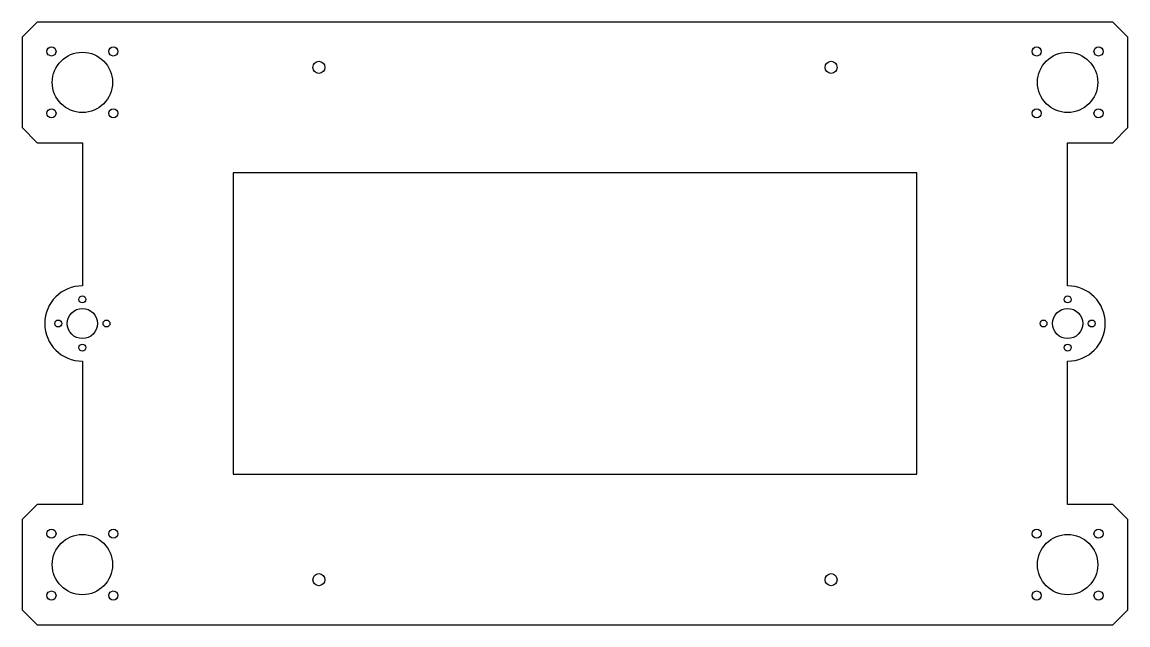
# Model space of a CAD drawing. Header units: millimetres. Extents: x 33 to 400, y 64 to 264.
import ezdxf

# ---------------------------------------------------------------- set-up
doc = ezdxf.new("R2010")
doc.units = ezdxf.units.MM

msp = doc.modelspace()

# ---------------------------------------------------------------- linework, layer by layer
at = {"color": 7, "linetype": 'Continuous', "lineweight": 25}
for p, q in [((38.06, 263.72), (33.06, 258.72)), ((395.06, 263.72), (38.06, 263.72)), ((400.06, 258.72), (395.06, 263.72)), ((33.06, 258.72), (33.06, 228.72)), ((400.06, 228.72), (400.06, 258.72)), ((33.06, 228.72), (38.06, 223.72)), ((395.06, 223.72), (400.06, 228.72)), ((38.06, 223.72), (53.06, 223.72)), ((53.06, 223.72), (53.06, 176.22)), ((380.06, 176.22), (380.06, 223.72)), ((380.06, 223.72), (395.06, 223.72)), ((330.06, 213.72), (103.06, 213.72)), ((103.06, 213.72), (103.06, 113.72)), ((330.06, 113.72), (330.06, 213.72)), ((53.06, 151.22), (53.06, 103.72)), ((380.06, 103.72), (380.06, 151.22)), ((103.06, 113.72), (330.06, 113.72)), ((38.06, 103.72), (33.06, 98.72)), ((53.06, 103.72), (38.06, 103.72)), ((395.06, 103.72), (380.06, 103.72)), ((400.06, 98.72), (395.06, 103.72)), ((33.06, 98.72), (33.06, 68.72)), ((400.06, 68.72), (400.06, 98.72)), ((33.06, 68.72), (38.06, 63.72)), ((395.06, 63.72), (400.06, 68.72)), ((38.06, 63.72), (395.06, 63.72))]:
    msp.add_line(p, q, dxfattribs=at)
for centre, radius in [((42.81, 253.98), 1.5), ((53.06, 243.72), 10), ((63.31, 253.98), 1.5), ((369.81, 253.98), 1.5), ((380.06, 243.72), 10), ((390.31, 253.98), 1.5), ((131.56, 248.72), 2), ((301.56, 248.72), 2), ((42.81, 233.47), 1.5), ((63.31, 233.47), 1.5), ((369.81, 233.47), 1.5), ((390.31, 233.47), 1.5), ((53.06, 171.72), 1.15), ((380.06, 171.72), 1.15), ((53.06, 163.72), 5), ((380.06, 163.72), 5), ((45.06, 163.72), 1.15), ((61.06, 163.72), 1.15), ((372.06, 163.72), 1.15), ((388.06, 163.72), 1.15), ((53.06, 155.72), 1.15), ((380.06, 155.72), 1.15), ((42.81, 93.98), 1.5), ((63.31, 93.98), 1.5), ((369.81, 93.98), 1.5), ((390.31, 93.98), 1.5), ((53.06, 83.72), 10), ((380.06, 83.72), 10), ((131.56, 78.72), 2), ((301.56, 78.72), 2), ((42.81, 73.47), 1.5), ((63.31, 73.47), 1.5), ((369.81, 73.47), 1.5), ((390.31, 73.47), 1.5)]:
    msp.add_circle(centre, radius, dxfattribs=at)
for centre, start, end in [((53.06, 163.72), 90, 270), ((380.06, 163.72), 270, 90)]:
    msp.add_arc(centre, 12.5, start, end, dxfattribs=at)

doc.saveas('drawing.dxf')
